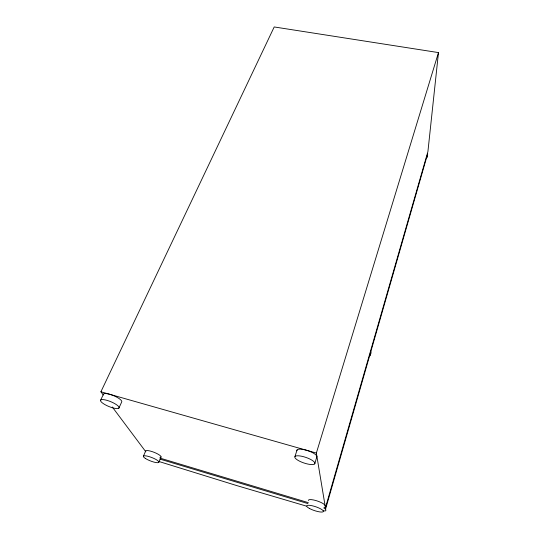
<?xml version="1.0" encoding="UTF-8"?>
<svg xmlns="http://www.w3.org/2000/svg" width="539" height="539" viewBox="0 0 539 539"><rect width="100%" height="100%" fill="white"/><g stroke="black" fill="none" stroke-linecap="round" stroke-linejoin="round"><path stroke-width="0.81" d="M103.293 394.979L100.901 391.786L274.21 26.95L438.483 52.593L427.912 151.594L325.435 507.778L323.932 507.327M323.36 510.837A5.734 1.327 18.5 0 0 325.866 510.386L325.623 508.904L370.414 353.038L370.381 355.248A5.134 2.122 17 0 1 370.199 355.774M325.435 507.778L316.359 453.056L438.483 52.593M314.709 463.85A10.578 2.951 18.7 0 0 301.699 456.257A10.578 2.951 18.7 0 0 298.155 460.421A10.578 2.951 18.7 0 0 314.709 463.85L316.723 457.207A10.524 3.018 18.6 0 0 307.56 450.584A10.524 3.018 18.6 0 0 296.928 450.739M294.954 456.56L297.063 449.95M158.924 462.132L161.073 456.904M143.354 456.392L145.564 451.183M118.863 408.178A10.012 2.594 22.5 0 0 107.106 400.389A10.012 2.594 22.5 0 0 103.441 403.691A10.012 2.594 22.5 0 0 118.863 408.178L121.592 402.195A9.965 2.655 22.6 0 0 113.426 395.579A9.965 2.655 22.6 0 0 103.333 394.716M100.699 400.032L103.528 394.049M100.901 391.786L316.359 453.056M306.395 506.114L236.722 485.572L158.554 461.377M160.07 458.123L308.308 502.638M160.036 459.127L307.937 503.588M324.013 508.418L325.623 508.904M112.28 406.985L145.826 451.797A8.294 1.88 21.3 0 1 154.403 452.43A8.294 1.88 21.3 0 1 159.968 457.496M308.416 500.509A8.765 2.075 18.5 0 1 316.272 500.664A8.765 2.075 18.5 0 1 325.057 505.501M370.34 353.941A5.127 2.129 17 0 0 371.021 353.005L371.054 350.788L427.683 153.743L427.38 156.586A4.373 2.823 14.2 0 1 426.652 157.887M309.433 508.459A8.799 2.021 18.6 0 0 323.232 511.7A8.799 2.021 18.6 0 0 312.512 505.831A8.799 2.021 18.6 0 0 309.433 508.459M145.543 458.554A8.321 1.833 21.2 0 0 158.628 462.529A8.321 1.833 21.2 0 0 149.249 456.648A8.321 1.833 21.2 0 0 145.543 458.554"/></g></svg>
